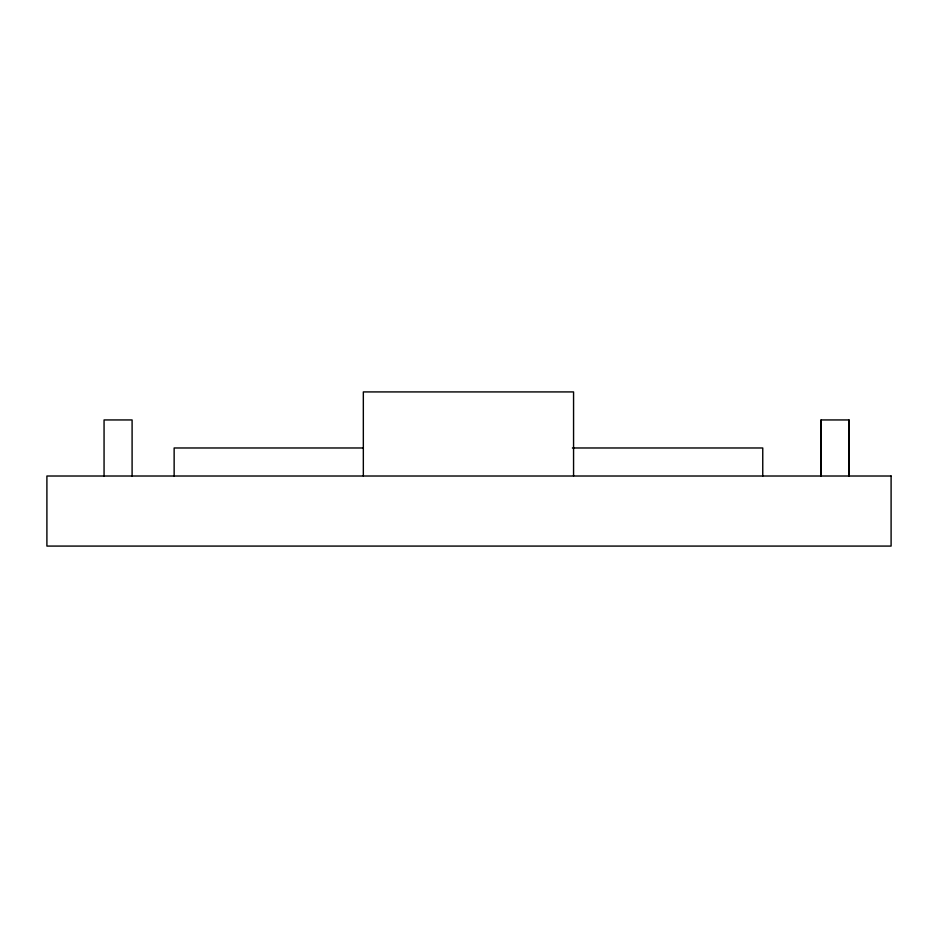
<?xml version="1.0" encoding="UTF-8"?>
<svg xmlns="http://www.w3.org/2000/svg" width="938" height="938" viewBox="0 0 938 938"><rect width="100%" height="100%" fill="white"/><g stroke="black" fill="none" stroke-linecap="round" stroke-linejoin="round"><path stroke-width="1.41" d="M363.018 447.977L174.14 447.977L174.14 476.012M572.415 447.977L762.758 447.977L762.758 476.012M849.054 476.012L849.054 419.943L821.031 419.943L821.031 476.012M848.937 419.943L848.937 476.012M821.149 419.943L821.149 476.012M573.564 476.012L573.564 391.92L363.334 391.92L363.334 476.012M132.094 476.012L132.094 419.943L104.059 419.943L104.059 476.012M891.1 476.012L46.9 476.012L46.9 546.08L891.1 546.08L891.1 476.012"/></g></svg>
